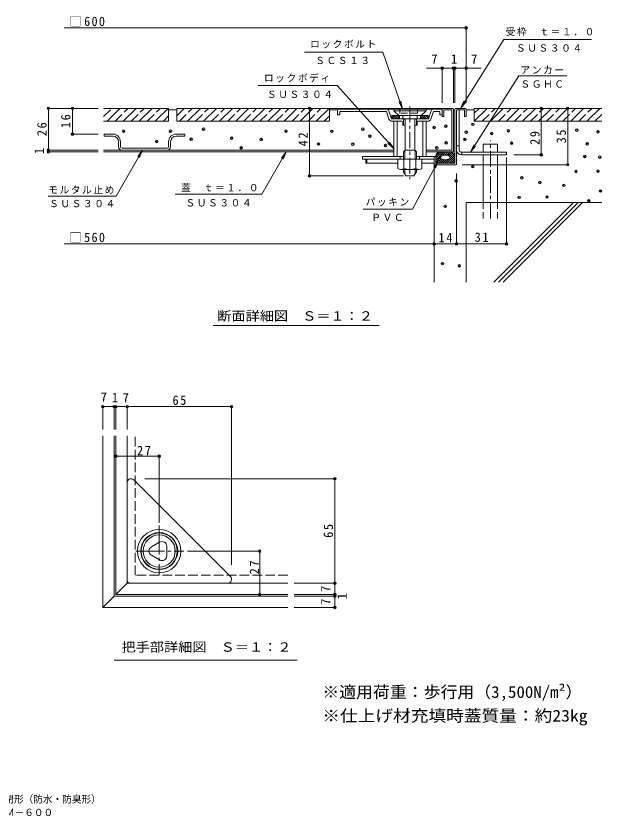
# Model space of a CAD drawing. Units: millimetres at full size; some dimension numbers follow another scale. Extents: x -366 to 363, y -273 to 271.
# Drawn here: x -1.7 to 362.7, y -272.7 to 225.2 of the extents above; entities that cross this region are included whole.
import ezdxf
from ezdxf.enums import TextEntityAlignment as Align

# ---------------------------------------------------------------- set-up
doc = ezdxf.new("R2010")
doc.units = ezdxf.units.MM
doc.header["$LTSCALE"] = 2
doc.header["$PDMODE"] = 32
doc.header["$PDSIZE"] = 1.6
for name, pattern in [('CHAIN1', [8, 5, -1, 1, -1]), ('CHAIN2', [12, 9, -1, 1, -1]), ('DASHED2', [3, 2, -1]), ('DASHED3', [4, 3, -1])]:
    doc.linetypes.add(name, pattern=pattern)
for name, color, linetype, lineweight in [('D-1', 2, 'Continuous', 9), ('D-2', 3, 'Continuous', 9), ('D-3', 2, 'Continuous', 9), ('D-4', 7, 'Continuous', 9), ('D-5', 7, 'Continuous', 9), ('D-6', 6, 'Continuous', 5), ('D-7', 3, 'Continuous', 9), ('D-B', 6, 'Continuous', 5), ('D-D', 7, 'Continuous', 9)]:
    doc.layers.add(name, color=color, linetype=linetype, lineweight=lineweight)
for name, color, linetype in [('D-F', 2, 'Continuous'), ('F-4_F-4ﾚｲﾔ', 7, 'Continuous'), ('F-5_F-5ﾚｲﾔ', 3, 'Continuous')]:
    doc.layers.add(name, color=color, linetype=linetype)
doc.styles.add('ＭＳ ゴシック', font='')
doc.styles.get('ＭＳ ゴシック').set_extended_font_data('MS Gothic')

msp = doc.modelspace()

# ---------------------------------------------------------------- linework, layer by layer
at = {"layer": 'D-1'}
for p, q in [((271.252, 167.278), (271.252, 133.778)), ((271.747, 167.778), (277.752, 167.778)), ((272.252, 166.778), (277.252, 166.778)), ((272.252, 133.278), (272.252, 166.778)), ((273.852, 142.09), (273.852, 166.778)), ((277.252, 166.778), (277.252, 162.778)), ((278.252, 167.278), (278.252, 162.778)), ((277.252, 162.778), (278.252, 162.778)), ((272.252, 145.272), (272.252, 142.09)), ((272.252, 144.59), (273.852, 144.59)), ((275.452, 140.49), (275.452, 138.89)), ((275.452, 140.49), (303.252, 140.49)), ((303.252, 138.89), (303.252, 140.49)), ((258.252, 137.778), (259.252, 137.778)), ((258.252, 133.278), (258.252, 137.778)), ((259.252, 137.778), (259.252, 133.778)), ((275.452, 138.89), (303.252, 138.89)), ((271.752, 132.778), (258.752, 132.778)), ((259.252, 133.778), (271.252, 133.778)), ((52.385, -142.38), (52.385, -35.841)), ((59.385, -35.841), (59.385, -135.38)), ((167.358, -135.38), (59.385, -135.38))]:
    msp.add_line(p, q, dxfattribs=at)
at = {"layer": 'D-1', "linetype": 'DASHED3'}
for p, q in [((72.385, -122.38), (72.385, -35.841)), ((167.358, -122.38), (72.385, -122.38))]:
    msp.add_line(p, q, dxfattribs=at)
at = {"layer": 'D-1'}
msp.add_lwpolyline([(59.385, -135.38), (52.385, -142.38), (167.358, -142.38)], dxfattribs=at)
for centre, radius, start, end in [((271.752, 167.278), 0.5, 90, 180), ((277.752, 167.278), 0.5, 0, 90), ((275.452, 142.09), 3.2, 180, 270), ((275.452, 142.09), 1.6, 180, 270), ((258.752, 133.278), 0.5, 180, 270), ((271.752, 133.278), 0.5, 270, 0)]:
    msp.add_arc(centre, radius, start, end, dxfattribs=at)
at = {"layer": 'D-2'}
for p, q in [((198.251, 166.278), (198.251, 163.778)), ((262.252, 167.278), (199.252, 167.278)), ((199.751, 165.778), (199.751, 163.778)), ((199.751, 165.778), (228.671, 165.778)), ((230.215, 161.146), (228.671, 165.778)), ((231.752, 161.278), (230.094, 166.252)), ((256.41, 166.253), (254.752, 161.278)), ((256.289, 161.146), (257.833, 165.778)), ((261.752, 165.778), (257.833, 165.778)), ((261.752, 165.778), (261.752, 163.778)), ((263.252, 167.278), (263.252, 162.778)), ((263.252, 166.278), (263.252, 163.778)), ((269.752, 167.778), (263.752, 167.778)), ((264.252, 166.778), (264.252, 162.778)), ((269.252, 166.778), (264.252, 166.778)), ((269.252, 166.778), (269.252, 141.778)), ((270.252, 141.278), (270.252, 167.278)), ((198.251, 163.778), (199.751, 163.778)), ((231.752, 161.278), (254.752, 161.278)), ((232.112, 159.778), (238.252, 159.778)), ((233.252, 159.778), (233.252, 137.778)), ((235.252, 159.778), (235.252, 137.778)), ((239.252, 161.278), (239.252, 157.278)), ((240.252, 161.278), (240.252, 141.778)), ((246.252, 161.278), (246.252, 141.778)), ((247.252, 161.278), (247.252, 157.278)), ((248.252, 159.778), (254.391, 159.778)), ((251.252, 159.778), (251.252, 137.778)), ((253.252, 159.778), (253.252, 137.778)), ((263.252, 163.778), (261.752, 163.778)), ((264.252, 162.778), (263.252, 162.778)), ((238.752, 159.278), (238.752, 157.278)), ((238.752, 157.278), (240.252, 157.278)), ((246.252, 157.278), (247.752, 157.278)), ((247.752, 159.278), (247.752, 157.278)), ((52.825, 141.778), (233.252, 141.778)), ((52.825, 140.778), (233.252, 140.778)), ((240.252, 141.778), (239.252, 140.778)), ((239.252, 140.778), (239.252, 136.278)), ((240.064, 141.59), (240.064, 136.278)), ((240.252, 141.778), (246.252, 141.778)), ((246.252, 141.778), (247.252, 140.778)), ((246.44, 141.59), (246.44, 136.278)), ((247.252, 140.778), (247.252, 136.278)), ((269.252, 141.778), (253.252, 141.778)), ((253.252, 140.778), (269.752, 140.778)), ((213.704, 137.778), (213.704, 136.278)), ((239.252, 137.778), (213.704, 137.778)), ((258.252, 136.278), (213.704, 136.278)), ((215.748, 136.278), (215.748, 133.778)), ((216.455, 136.278), (216.455, 133.778)), ((235.752, 130.5), (235.752, 136.278)), ((237.252, 137.778), (237.252, 136.278)), ((239.505, 130.5), (239.505, 136.278)), ((246.999, 130.5), (246.999, 136.278)), ((258.252, 137.778), (247.252, 137.778)), ((249.252, 137.778), (249.252, 136.278)), ((250.752, 130.5), (250.752, 136.278)), ((235.752, 133.778), (215.748, 133.778)), ((237.628, 129.778), (248.875, 129.778)), ((239.252, 129.778), (239.252, 128.376)), ((240.064, 129.778), (240.064, 126.97)), ((246.44, 129.778), (246.44, 126.97)), ((247.252, 129.778), (247.252, 128.376)), ((258.252, 133.778), (250.752, 133.778)), ((240.752, 125.778), (239.252, 128.376)), ((245.752, 125.778), (240.752, 125.778)), ((245.752, 125.778), (247.252, 128.376)), ((60.385, -134.38), (60.385, -35.841)), ((67.385, -35.841), (67.385, -127.38)), ((131.653, -123.113), (71.653, -63.112)), ((67.385, -125.38), (67.385, -64.88)), ((82.485, -104.782), (87.585, -101.838)), ((92.085, -110.325), (92.085, -104.436)), ((87.585, -112.923), (82.485, -109.978)), ((67.971, -126.795), (60.385, -134.38)), ((167.358, -127.38), (67.385, -127.38)), ((123.143, -127.38), (69.385, -127.38)), ((129.885, -127.38), (123.143, -127.38)), ((60.385, -134.38), (167.358, -134.38))]:
    msp.add_line(p, q, dxfattribs=at)
at = {"layer": 'D-2', "linetype": 'CHAIN1'}
msp.add_line((243.252, 168.991), (243.252, 123.811), dxfattribs=at)
at = {"layer": 'D-2', "linetype": 'CHAIN2'}
for p, q in [((87.385, -91.509), (87.385, -122.407)), ((72.739, -107.38), (102.761, -107.38))]:
    msp.add_line(p, q, dxfattribs=at)
at = {"layer": 'D-2'}
for radius in [13.5, 11.5, 11.25, 10]:
    msp.add_circle((87.385, -107.38), radius, dxfattribs=at)
for centre, radius, start, end in [((199.252, 166.278), 1, 90, 180), ((228.671, 165.778), 1.5, 18.43449, 90), ((257.833, 165.778), 1.5, 90, 161.56551), ((262.252, 166.278), 1, 0, 90), ((263.752, 167.278), 0.5, 90, 180), ((269.752, 167.278), 0.5, 0, 90), ((232.112, 161.778), 2, 198.43449, 270), ((232.112, 161.778), 0.5, 198.43449, 270), ((238.252, 159.278), 0.5, 0, 90), ((239.252, 160.278), 1, 0, 90), ((247.252, 160.278), 1, 90, 180), ((248.252, 159.278), 0.5, 90, 180), ((254.391, 161.778), 0.5, 270, 341.56551), ((254.391, 161.778), 2, 270, 341.56551), ((269.752, 141.278), 0.5, 270, 0), ((237.628, 132.578), 2.8, 227.92537, 312.07443), ((243.252, 139.868), 10.089, 248.19786, 291.80214), ((248.875, 132.578), 2.8, 227.92572, 312.07428), ((69.885, -64.88), 2.5, 45, 180), ((89.085, -104.436), 3, 0, 120.00055), ((83.985, -107.38), 3, 120.00055, 239.99945), ((89.085, -110.325), 3, 239.99945, 0), ((129.885, -124.88), 2.5, 270, 45), ((69.385, -125.38), 2, 180, 270)]:
    msp.add_arc(centre, radius, start, end, dxfattribs=at)
at = {"layer": 'D-3'}
for p, q in [((53.252, 150.578), (53.252, 151.778)), ((58.552, 151.778), (53.252, 151.778)), ((58.552, 150.578), (53.252, 150.578)), ((97.952, 151.778), (103.252, 151.778)), ((97.952, 150.578), (103.252, 150.578)), ((103.252, 150.578), (103.252, 151.778)), ((62.052, 147.078), (62.052, 143.978)), ((63.252, 147.078), (63.252, 143.978)), ((93.252, 147.078), (93.252, 143.978)), ((94.452, 147.078), (94.452, 143.978)), ((64.252, 142.978), (92.252, 142.978))]:
    msp.add_line(p, q, dxfattribs=at)
for centre, radius, start, end in [((58.552, 147.078), 4.7, 0, 90), ((58.552, 147.078), 3.5, 0, 90), ((97.952, 147.078), 4.7, 90, 180), ((97.952, 147.078), 3.5, 90, 180), ((64.252, 143.978), 2.2, 180, 270), ((64.252, 143.978), 1, 180, 270), ((92.252, 143.978), 1, 270, 0), ((92.252, 143.978), 2.2, 270, 0)]:
    msp.add_arc(centre, radius, start, end, dxfattribs=at)
at = {"layer": 'D-4'}
for p, q in [((278.252, 217.778), (28.356, 217.778)), ((278.252, 218.178), (278.252, 171.278)), ((263.252, 192.778), (253.622, 192.778)), ((263.252, 193.178), (263.252, 171.286)), ((270.252, 192.778), (263.252, 192.778)), ((270.252, 193.178), (270.252, 171.278)), ((271.252, 192.778), (270.252, 192.778)), ((271.252, 193.178), (271.252, 171.278)), ((278.252, 192.778), (271.252, 192.778)), ((278.252, 192.778), (287.45, 192.778)), ((18.044, 167.778), (49.444, 167.778)), ((18.444, 167.778), (18.444, 141.778)), ((33.444, 167.778), (33.444, 151.778)), ((180.752, 167.778), (180.752, 125.778)), ((324.912, 167.778), (324.912, 138.89)), ((341.321, 167.778), (341.321, 132.778)), ((33.044, 151.778), (49.444, 151.778)), ((18.044, 141.778), (49.444, 141.778)), ((18.044, 140.778), (49.444, 140.778)), ((18.444, 141.778), (18.444, 140.778)), ((303.252, 83.118), (303.252, 137.321)), ((325.312, 138.89), (307.852, 138.89)), ((341.721, 132.778), (275.752, 132.778)), ((180.352, 125.778), (239.252, 125.778)), ((272.252, 83.118), (272.252, 127.221)), ((258.252, 83.518), (28.356, 83.518)), ((258.252, 83.518), (272.252, 83.518)), ((272.252, 83.518), (303.252, 83.518)), ((52.385, -17.208), (52.385, -31.841)), ((52.385, -17.608), (59.385, -17.608)), ((59.385, -17.208), (59.385, -31.841)), ((59.385, -17.608), (60.385, -17.608)), ((60.385, -17.208), (60.385, -31.841)), ((60.385, -17.608), (67.385, -17.608)), ((67.385, -17.208), (67.385, -31.841)), ((67.385, -17.608), (132.385, -17.608)), ((132.385, -17.208), (132.385, -115.987)), ((60.385, -48.412), (87.385, -48.412)), ((87.385, -48.012), (87.385, -89.88)), ((196.923, -62.38), (78.459, -62.38)), ((196.523, -127.38), (196.523, -62.38)), ((150.239, -107.38), (104.885, -107.38)), ((149.839, -134.38), (149.839, -107.38)), ((196.923, -127.38), (171.358, -127.38)), ((196.523, -134.38), (196.523, -127.38)), ((196.923, -134.38), (171.358, -134.38)), ((196.523, -135.38), (196.523, -134.38)), ((196.923, -135.38), (171.358, -135.38)), ((196.523, -142.38), (196.523, -135.38)), ((196.923, -142.38), (171.358, -142.38)), ((59.4, -175.265), (173.192, -175.265))]:
    msp.add_line(p, q, dxfattribs=at)
for p in [(278.252, 217.778), (263.252, 192.778), (270.252, 192.778), (271.252, 192.778), (278.252, 192.778), (18.444, 167.778), (33.444, 167.778), (180.752, 167.778), (324.912, 167.778), (341.321, 167.778), (33.444, 151.778), (18.444, 141.778), (18.444, 140.778), (324.912, 138.89), (341.321, 132.778), (180.752, 125.778), (258.252, 83.518), (272.252, 83.518), (303.252, 83.518), (52.385, -17.608), (59.385, -17.608), (60.385, -17.608), (67.385, -17.608), (132.385, -17.608), (60.385, -48.412), (87.385, -48.412), (196.523, -62.38), (149.839, -107.38), (196.523, -127.38), (149.839, -134.38), (196.523, -134.38), (196.523, -135.38), (196.523, -142.38)]:
    msp.add_point(p, dxfattribs=at)
at = {"layer": 'D-5'}
for p, q in [((274.752, 167.778), (301.725, 210.609)), ((301.725, 210.609), (356.117, 210.609)), ((280.898, 140.49), (310.884, 188.104)), ((310.884, 188.104), (340.844, 188.104)), ((197.92, 181.962), (148.884, 181.962)), ((197.92, 181.962), (233.408, 142.623)), ((238.627, 167.278), (236.386, 171.748)), ((274.752, 167.778), (276.841, 172.321)), ((274.752, 167.778), (277.946, 171.625)), ((233.408, 142.623), (229.603, 145.867)), ((233.408, 142.623), (230.572, 146.741)), ((280.898, 140.49), (282.988, 145.033)), ((77.039, 141.778), (60.576, 113.264)), ((77.039, 141.778), (73.996, 137.811)), ((77.039, 141.778), (75.126, 137.159)), ((166.347, 140.778), (151.154, 114.464)), ((166.347, 140.778), (163.303, 136.811)), ((166.347, 140.778), (164.434, 136.159)), ((280.898, 140.49), (284.092, 144.337)), ((244.869, 105.149), (260.919, 135.338)), ((260.919, 135.338), (258.015, 131.267)), ((260.919, 135.338), (259.168, 130.654)), ((18.256, 113.264), (60.576, 113.264)), ((151.154, 114.464), (97.298, 114.464)), ((244.869, 105.149), (214.169, 105.149)), ((120.906, 32.764), (224.046, 32.764))]:
    msp.add_line(p, q, dxfattribs=at)
at = {"layer": 'D-5', "color": 2}
for p, q in [((233.252, 167.278), (233.252, 166.278)), ((233.252, 166.278), (253.252, 166.278)), ((233.252, 166.278), (236.252, 163.278)), ((253.252, 166.278), (250.252, 163.278)), ((253.252, 166.278), (253.252, 167.278)), ((250.252, 163.278), (236.252, 163.278)), ((238.752, 163.278), (238.752, 161.278)), ((247.752, 163.278), (247.752, 161.278))]:
    msp.add_line(p, q, dxfattribs=at)
at = {"layer": 'D-5', "color": 2, "linetype": 'DASHED2'}
for p, q in [((236.952, 164.978), (236.952, 167.278)), ((247.777, 164.778), (237.152, 164.778)), ((247.977, 164.978), (247.977, 167.278))]:
    msp.add_line(p, q, dxfattribs=at)
at = {"layer": 'D-5'}
msp.add_lwpolyline([(177.667, 202.661), (226.355, 202.661), (238.627, 167.278), (237.619, 172.176)], dxfattribs=at)
at = {"layer": 'D-5', "color": 2, "linetype": 'DASHED2'}
for centre, start, end in [((237.152, 164.978), 180, 270), ((247.777, 164.978), 270, 0)]:
    msp.add_arc(centre, 0.2, start, end, dxfattribs=at)
at = {"layer": 'D-6', "linetype": 'DASHED3'}
for p, q in [((52.825, 162.642), (57.961, 167.778)), ((59.961, 159.778), (67.961, 167.778)), ((69.961, 159.778), (77.961, 167.778)), ((79.961, 159.778), (87.961, 167.778)), ((99.961, 159.778), (107.961, 167.778)), ((109.961, 159.778), (117.961, 167.778)), ((119.961, 159.778), (127.961, 167.778)), ((129.961, 159.778), (137.961, 167.778)), ((139.961, 159.778), (147.961, 167.778)), ((149.961, 159.778), (157.961, 167.778)), ((159.961, 159.778), (167.961, 167.778)), ((169.961, 159.778), (177.961, 167.778)), ((179.961, 159.778), (187.961, 167.778)), ((288.252, 159.778), (296.252, 167.778)), ((298.252, 159.778), (306.252, 167.778)), ((308.252, 159.778), (316.252, 167.778)), ((318.252, 159.778), (326.252, 167.778)), ((328.252, 159.778), (336.252, 167.778)), ((338.251, 159.778), (346.251, 167.778)), ((348.251, 159.778), (356.252, 167.778)), ((89.961, 159.778), (93.251, 163.068)), ((189.961, 159.778), (193.251, 163.068)), ((358.251, 159.778), (362.654, 164.181))]:
    msp.add_line(p, q, dxfattribs=at)
at = {"layer": 'D-6'}
for p, q in [((93.251, 167.778), (52.825, 167.778)), ((54.961, 159.778), (62.961, 167.778)), ((64.961, 159.778), (72.961, 167.778)), ((74.961, 159.778), (82.961, 167.778)), ((84.961, 159.778), (92.961, 167.778)), ((93.251, 159.778), (93.251, 167.778)), ((98.251, 166.778), (93.251, 166.778)), ((98.251, 163.068), (102.961, 167.778)), ((98.251, 159.778), (98.251, 167.778)), ((263.752, 167.778), (98.251, 167.778)), ((104.961, 159.778), (112.961, 167.778)), ((114.961, 159.778), (122.961, 167.778)), ((124.961, 159.778), (132.961, 167.778)), ((134.961, 159.778), (142.961, 167.778)), ((144.961, 159.778), (152.961, 167.778)), ((154.961, 159.778), (162.961, 167.778)), ((164.961, 159.778), (172.961, 167.778)), ((174.961, 159.778), (182.961, 167.778)), ((184.961, 159.778), (192.961, 167.778)), ((193.251, 159.778), (193.251, 167.778)), ((198.386, 166.778), (193.251, 166.778)), ((278.252, 166.778), (283.252, 166.778)), ((283.252, 164.778), (286.252, 167.778)), ((283.252, 159.778), (291.252, 167.778)), ((283.252, 167.778), (283.252, 159.778)), ((283.252, 167.778), (362.654, 167.778)), ((293.252, 159.778), (301.252, 167.778)), ((303.252, 159.778), (311.252, 167.778)), ((313.252, 159.778), (321.252, 167.778)), ((323.252, 159.778), (331.252, 167.778)), ((333.251, 159.778), (341.252, 167.778)), ((343.251, 159.778), (351.252, 167.778)), ((353.251, 159.778), (361.252, 167.778)), ((93.251, 159.778), (52.825, 159.778)), ((193.251, 159.778), (98.251, 159.778)), ((283.252, 159.778), (362.654, 159.778)), ((288.752, 145.49), (297.752, 145.49)), ((288.752, 140.49), (288.752, 145.49)), ((297.752, 140.49), (297.752, 145.49)), ((288.752, 109.248), (288.752, 138.89)), ((297.752, 109.248), (297.752, 138.89)), ((258.252, 133.778), (258.252, 59.81)), ((278.252, 109.248), (362.654, 109.248)), ((278.252, 109.248), (278.252, 59.81)), ((295.513, 59.81), (344.951, 109.248)), ((298.341, 59.81), (347.779, 109.248)), ((301.17, 59.81), (350.608, 109.248))]:
    msp.add_line(p, q, dxfattribs=at)
at = {"layer": 'D-6', "linetype": 'CHAIN1'}
msp.add_line((293.252, 99.351), (293.252, 147.887), dxfattribs=at)
at = {"layer": 'D-6', "linetype": 'DASHED2'}
for p, q in [((288.752, 99.351), (288.752, 109.248)), ((297.752, 99.351), (297.752, 109.248))]:
    msp.add_line(p, q, dxfattribs=at)
at = {"layer": 'D-6'}
for p in [(65.272, 153.567), (94.352, 153.567), (114.879, 154.85), (166.195, 153.567), (214.012, 154.828), (258.316, 155.962), (265.579, 156.657), (282.358, 157.845), (304.436, 153.795), (347.017, 154.257), (107.218, 148.58), (132.412, 149.291), (194.709, 153.484), (218.367, 150.574), (278.219, 153.01), (294.075, 152.147), (360.176, 153.207), (85.799, 147.153), (150.8, 148.435), (186.467, 145.649), (207.787, 145.556), (228.053, 144.629), (265.734, 146.293), (277.434, 148.536), (306.477, 146.102), (353.507, 145.78), (138.399, 143.304), (259.937, 143.259), (351.918, 137.832), (361.322, 137.435), (282.358, 131.563), (360.176, 128.728), (312.869, 124.625), (346.52, 128.47), (271.927, 122.715), (324.04, 121.691), (338.929, 119.915), (361.658, 116.393), (311.147, 112.507), (328.455, 112.684), (354.417, 110.388), (265.18, 106.912), (263.462, 71.241), (273.941, 69.866)]:
    msp.add_point(p, dxfattribs=at)
at = {"layer": 'D-7'}
for p, q in [((232.002, 163.278), (232.002, 161.278)), ((232.002, 163.278), (236.252, 163.278)), ((236.752, 163.278), (236.752, 161.278)), ((249.752, 163.278), (249.752, 161.278)), ((250.252, 163.278), (254.502, 163.278)), ((254.502, 163.278), (254.502, 161.278))]:
    msp.add_line(p, q, dxfattribs=at)
at = {"layer": 'D-B'}
for p, q in [((259.252, 135.671), (264.359, 140.778)), ((259.252, 136.944), (263.086, 140.778)), ((259.29, 138.255), (261.775, 140.74)), ((262.252, 140.778), (268.252, 140.778)), ((263.247, 138.394), (265.631, 140.778)), ((264.893, 138.767), (266.904, 140.778)), ((266.114, 138.715), (268.177, 140.778)), ((267.122, 138.451), (269.271, 140.6)), ((267.914, 137.97), (270.092, 140.148)), ((268.188, 136.971), (270.712, 139.495)), ((259.252, 134.399), (262.263, 137.41)), ((261.141, 135.016), (262.654, 136.528)), ((261.177, 133.778), (263.47, 136.071)), ((262.45, 133.778), (264.498, 135.826)), ((263.722, 133.778), (265.743, 135.798)), ((264.995, 133.778), (267.505, 136.288)), ((266.268, 133.778), (271.126, 138.637)), ((267.541, 133.778), (271.252, 137.489)), ((268.813, 133.778), (271.252, 136.216)), ((270.086, 133.778), (271.252, 134.944))]:
    msp.add_line(p, q, dxfattribs=at)
for centre, start, end in [((262.252, 137.778), 90, 180), ((268.252, 137.778), 0, 90)]:
    msp.add_arc(centre, 3, start, end, dxfattribs=at)
msp.add_ellipse((265.252, 137.278), major_axis=(3, 0), ratio=0.5, dxfattribs=at)
at = {"layer": 'D-D'}
for p, q in [((233.399, 161.278), (232.002, 162.675)), ((232.126, 161.278), (232.002, 161.402)), ((234.671, 161.278), (232.671, 163.278)), ((235.944, 161.278), (233.944, 163.278)), ((236.752, 161.743), (235.217, 163.278)), ((236.752, 163.016), (236.49, 163.278)), ((251.218, 161.278), (249.752, 162.744)), ((249.945, 161.278), (249.752, 161.471)), ((252.491, 161.278), (250.491, 163.278)), ((253.763, 161.278), (251.763, 163.278)), ((254.502, 161.813), (253.036, 163.278)), ((254.502, 163.085), (254.309, 163.278))]:
    msp.add_line(p, q, dxfattribs=at)

# ---------------------------------------------------------------- texts
at = {"layer": 'D-4', "color": 2, "style": 'ＭＳ ゴシック'}
for s, p in [('7', (256.496, 193.778)), ('1', (268.752, 193.778)), ('7', (281.247, 193.778)), ('7', (50.94, -16.343)), ('1', (57.885, -16.608)), ('7', (64.615, -16.708))]:
    msp.add_text(s, height=5.865, dxfattribs=at).set_placement(p, align=Align.BOTTOM_LEFT)
for s, p in [('1', (17.444, 139.278)), ('7', (195.523, -132.88)), ('1', (205.77, -137.459)), ('7', (195.523, -140.88))]:
    msp.add_text(s, height=5.865, rotation=90, dxfattribs=at).set_placement(p, align=Align.BOTTOM_LEFT)
at = {"layer": 'D-4', "color": 2, "style": 'ＭＳ ゴシック', "width": 1.1}
msp.add_text('把手部詳細図\u3000Ｓ＝１：２', height=5.865, dxfattribs=at).set_placement((63.968, -171.715), align=Align.BOTTOM_LEFT)
at = {"layer": 'D-4', "color": 2, "char_height": 5.865, "attachment_point": 7, "style": 'ＭＳ ゴシック'}
for s, insert in [('\\T1.21;\\W0.95;□600', (31.486, 218.778)), ('\\T1.21;\\W0.95;□560', (31.486, 84.518)), ('\\T1.27;\\W0.95;14', (261.002, 84.518)), ('\\T1.27;\\W0.95;65', (95.635, -16.608)), ('\\T1.27;\\W0.95;27', (73.608, -47.78))]:
    msp.add_mtext(s, dxfattribs=dict(at, insert=insert))
at = {"layer": 'D-4', "color": 2, "char_height": 5.865, "attachment_point": 7, "rotation": 90, "style": 'ＭＳ ゴシック'}
for s, insert in [('\\T1.27;\\W0.95;26', (17.444, 150.528)), ('\\T1.27;\\W0.95;42', (179.767, 144.254)), ('\\T1.27;\\W0.95;29', (323.912, 145.084)), ('\\T1.27;\\W0.95;35', (340.321, 146.028)), ('\\T1.27;\\W0.95;65', (195.523, -99.13)), ('\\T1.27;\\W0.95;27', (149.46, -121.862))]:
    msp.add_mtext(s, dxfattribs=dict(at, insert=insert))
at = {"layer": 'D-5', "color": 2, "style": 'ＭＳ ゴシック', "width": 1.1}
msp.add_text('断面詳細図\u3000Ｓ＝１：２', height=5.865, dxfattribs=at).set_placement((123.476, 34.052), align=Align.BOTTOM_LEFT)
at = {"layer": 'D-5', "char_height": 4.399, "attachment_point": 7, "style": 'ＭＳ ゴシック'}
for s, insert in [('\\T1.17;受枠\u3000ｔ＝１．０', (302.743, 212.687)), ('\\T1.17;ロックボルト', (181.179, 205.061)), ('\\T1.17;ＳＵＳ３０４', (309.197, 202.979)), ('\\T1.17;ＳＣＳ１３', (184.392, 195.238)), ('\\T1.17;ロックボディ', (152.522, 183.998)), ('\\T1.17;アンカー', (311.981, 189.162)), ('\\T1.17;ＳＧＨＣ', (311.981, 180.603)), ('\\T1.17;ＳＵＳ３０４', (154.342, 174.175)), ('\\T1.17;モルタル止め', (18.366, 114.615)), ('\\T1.17;蓋\u3000ｔ＝１．０', (100.993, 115.985)), ('\\T1.17;ＳＵＳ３０４', (18.916, 106.271)), ('\\T1.17;ＳＵＳ３０４', (103.726, 106.748)), ('\\T1.17;パッキン', (215.732, 106.941)), ('\\T1.17;ＰＶＣ', (219.232, 97.693))]:
    msp.add_mtext(s, dxfattribs=dict(at, insert=insert))
at = {"layer": 'D-F', "insert": (32.244, 155.528), "char_height": 5.865, "attachment_point": 7, "rotation": 90, "style": 'ＭＳ ゴシック'}
msp.add_mtext('\\T1.27;\\W0.95;16', dxfattribs=at)
at = {"layer": 'D-F', "insert": (283.502, 84.718), "char_height": 5.865, "attachment_point": 7, "style": 'ＭＳ ゴシック'}
msp.add_mtext('\\T1.27;\\W0.95;31', dxfattribs=at)
at = {"layer": 'F-4_F-4ﾚｲﾔ', "style": 'ＭＳ ゴシック'}
for s, p in [('フロアーハッチ\u3000充填用（充填深さ：16mm）屋内外用\u3000密閉形（防水・防臭形）', (-164.908, -265.125)), ('ステンレス製\u3000ボルト固定式（施錠タイプ）\u3000ＭＳＲＬ－Ｍ－６００', (-164.556, -273.396))]:
    msp.add_text(s, height=4.399, dxfattribs=at).set_placement(p, align=Align.BOTTOM_LEFT)
at = {"layer": 'F-5_F-5ﾚｲﾔ', "style": 'ＭＳ ゴシック'}
for s, width, p in [('※適用荷重：歩行用（3,500N/m²）', 1.05, (188.772, -200.836)), ('※仕上げ材充填時蓋質量：約23kg', 1.1, (188.772, -215.588))]:
    msp.add_text(s, height=7.331, dxfattribs=dict(at, width=width)).set_placement(p, align=Align.BOTTOM_LEFT)

doc.saveas('drawing.dxf')
